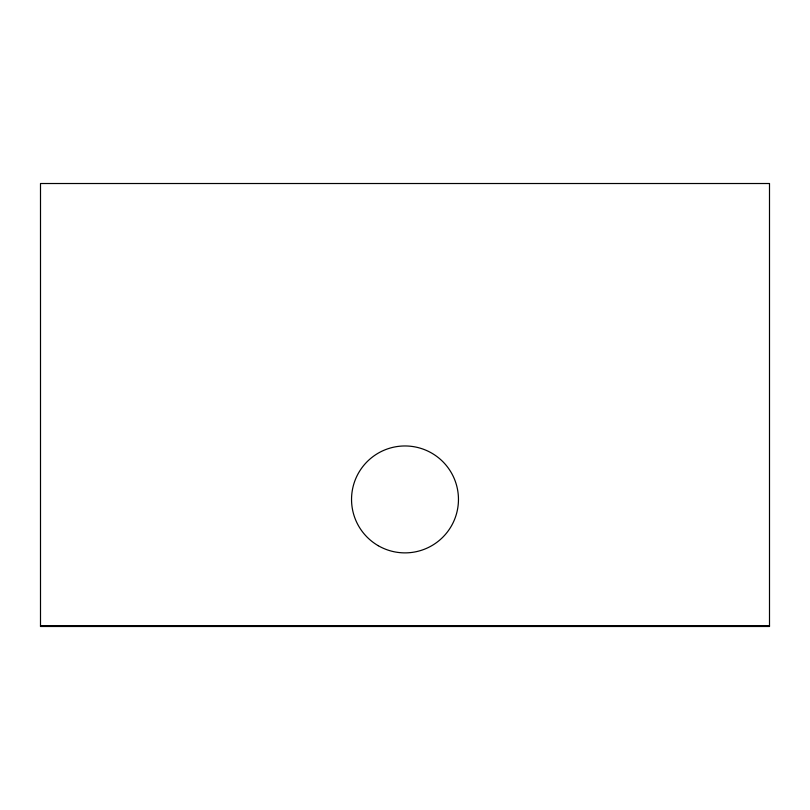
<?xml version="1.0" encoding="UTF-8"?>
<svg xmlns="http://www.w3.org/2000/svg" width="810" height="810" viewBox="0 0 810 810"><rect width="100%" height="100%" fill="white"/><g stroke="black" fill="none" stroke-linecap="round" stroke-linejoin="round"><path stroke-width="1.21" d="M40.5 625.776L769.5 625.776M40.5 625.958L769.5 625.958M40.5 626.221L769.5 626.221M769.5 183.516L40.5 183.516L40.5 626.484L769.5 626.484L769.5 183.516M378.27 545.717A53.46 53.46 0 0 0 458.46 499.416A53.46 53.46 0 0 0 378.27 453.124A53.46 53.46 0 0 0 378.27 545.717"/></g></svg>
